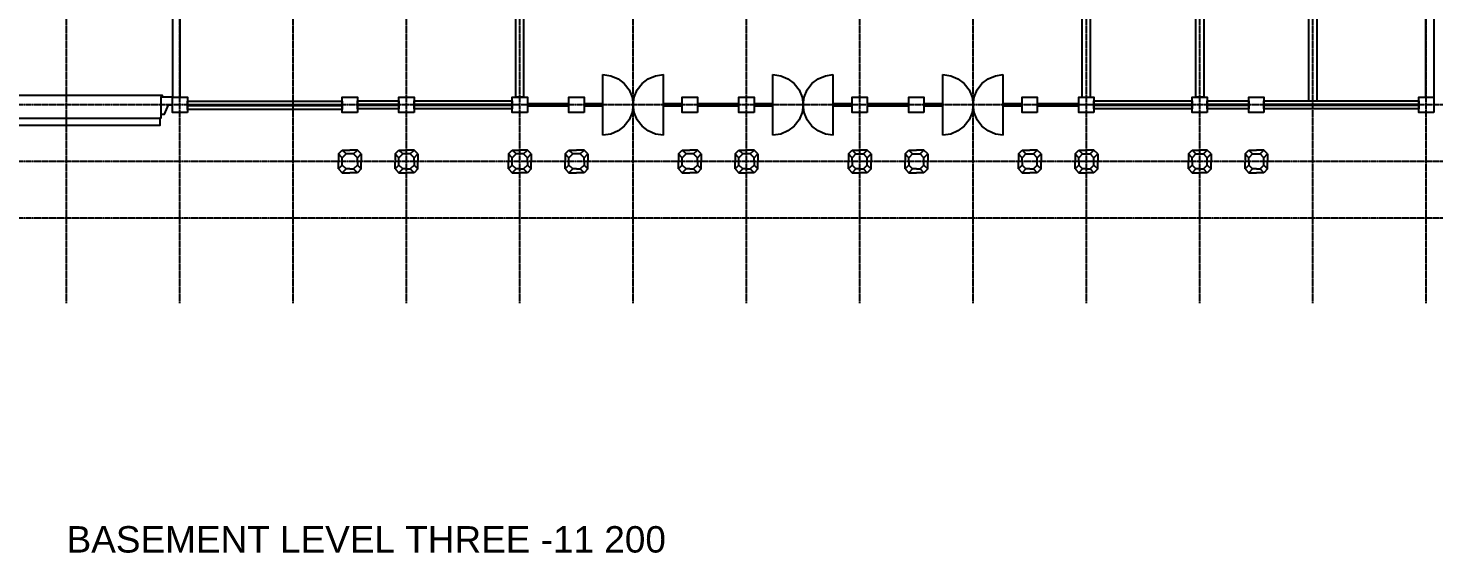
# Model space of a CAD drawing. Header units: millimetres. Extents: x -65483 to 85267, y -36001 to 67826.
# Drawn here: x -21552 to 15668, y -24599 to -10690 of the extents above; entities that cross this region are included whole.
import ezdxf

# ---------------------------------------------------------------- set-up
doc = ezdxf.new("R2010")
doc.units = ezdxf.units.MM
doc.linetypes.add('PCENTRE', pattern=[50.8, 31.75, -6.35, 6.35, -6.35])
for name, color, linetype in [('Boundaries_and_building_grids', 140, 'Continuous'), ('BRICK_WALLS_P4', 1, 'Continuous'), ('COLUMNS_P5', 5, 'Continuous'), ('DR', 8, 'Continuous'), ('TEXT', 2, 'Continuous'), ('WN', 4, 'Continuous')]:
    doc.layers.add(name, color=color, linetype=linetype)
doc.styles.add('Arial1', font='arial.ttf')

msp = doc.modelspace()

# ---------------------------------------------------------------- linework, layer by layer
at = {"layer": 'Boundaries_and_building_grids', "color": 140, "linetype": 'PCENTRE', "lineweight": -3}
for p, q in [((-20533, -17978), (-20533, 48423)), ((-17533, -17978), (-17533, 48423)), ((-14533, -17978), (-14533, 48423)), ((-11533, -17978), (-11533, 48423)), ((-8533, -17978), (-8533, 48423)), ((-5533, -17978), (-5533, 48423)), ((-2533, -17978), (-2533, 48423)), ((467, -17978), (467, 48423)), ((3467, -17978), (3467, 48423)), ((6467, -17978), (6467, 48423)), ((9467, -17978), (9467, 48423)), ((12467, -17978), (12467, 48423)), ((15467, -17978), (15467, 48423)), ((50767, -12724), (-52891, -12724)), ((50767, -14224), (-52891, -14224)), ((50767, -15724), (-52891, -15724))]:
    msp.add_line(p, q, dxfattribs=at)
at = {"layer": 'BRICK_WALLS_P4', "linetype": 'Continuous'}
for p, q in [((-17733, -9924), (-17733, -12524)), ((-17533, -9924), (-17533, -12524))]:
    msp.add_line(p, q, dxfattribs=at)
at = {"layer": 'BRICK_WALLS_P4'}
for p, q in [((-8643, -12524), (-8643, -9924)), ((-8423, -12524), (-8423, -9924)), ((6357, -12524), (6357, -9924)), ((6577, -12524), (6577, -9924)), ((9357, -9924), (9357, -12524)), ((9577, -9924), (9577, -12524)), ((12357, -12614), (12357, -9924)), ((12577, -12614), (12577, -9924)), ((15447, -9924), (15447, -12524)), ((15667, -9924), (15667, -12524)), ((-8423, -12524), (-8643, -12524)), ((6357, -12524), (6577, -12524)), ((9577, -12524), (9357, -12524)), ((12357, -12614), (12577, -12614)), ((15447, -12524), (15667, -12524))]:
    msp.add_line(p, q, dxfattribs=at)
at = {"layer": 'COLUMNS_P5'}
for p, q in [((-13333, -14024), (-13233, -13924)), ((-13333, -14024), (-13333, -14224)), ((-13233, -14124), (-13333, -14024)), ((-13233, -13924), (-13033, -13924)), ((-13133, -14024), (-13233, -13924)), ((-13233, -14124), (-13133, -14024)), ((-13233, -14224), (-13233, -14124)), ((-13033, -14024), (-13133, -14024)), ((-12833, -13924), (-13033, -13924)), ((-12933, -14024), (-13033, -14024)), ((-12933, -14024), (-12833, -13924)), ((-12933, -14024), (-12833, -14124)), ((-12733, -14024), (-12833, -13924)), ((-12833, -14124), (-12733, -14024)), ((-12833, -14224), (-12833, -14124)), ((-12733, -14024), (-12733, -14224)), ((-11833, -14024), (-11733, -13924)), ((-11733, -14124), (-11833, -14024)), ((-11833, -14024), (-11833, -14224)), ((-11633, -14024), (-11733, -13924)), ((-11733, -13924), (-11533, -13924)), ((-11733, -14124), (-11633, -14024)), ((-11733, -14224), (-11733, -14124)), ((-11533, -14024), (-11633, -14024)), ((-11333, -13924), (-11533, -13924)), ((-11433, -14024), (-11533, -14024)), ((-11433, -14024), (-11333, -13924)), ((-11433, -14024), (-11333, -14124)), ((-11233, -14024), (-11333, -13924)), ((-11333, -14124), (-11233, -14024)), ((-11333, -14224), (-11333, -14124)), ((-11233, -14024), (-11233, -14224)), ((-8833, -14024), (-8733, -13924)), ((-8833, -14024), (-8833, -14224)), ((-8733, -14124), (-8833, -14024)), ((-8633, -14024), (-8733, -13924)), ((-8733, -13924), (-8533, -13924)), ((-8733, -14124), (-8633, -14024)), ((-8733, -14224), (-8733, -14124)), ((-8533, -14024), (-8633, -14024)), ((-8333, -13924), (-8533, -13924)), ((-8433, -14024), (-8533, -14024)), ((-8433, -14024), (-8333, -13924)), ((-8433, -14024), (-8333, -14124)), ((-8233, -14024), (-8333, -13924)), ((-8333, -14124), (-8233, -14024)), ((-8333, -14224), (-8333, -14124)), ((-8233, -14024), (-8233, -14224)), ((-7333, -14024), (-7233, -13924)), ((-7333, -14024), (-7333, -14224)), ((-7233, -14124), (-7333, -14024)), ((-7133, -14024), (-7233, -13924)), ((-7233, -13924), (-7033, -13924)), ((-7233, -14124), (-7133, -14024)), ((-7233, -14224), (-7233, -14124)), ((-7033, -14024), (-7133, -14024)), ((-6833, -13924), (-7033, -13924)), ((-6933, -14024), (-7033, -14024)), ((-6933, -14024), (-6833, -13924)), ((-6933, -14024), (-6833, -14124)), ((-6733, -14024), (-6833, -13924)), ((-6833, -14124), (-6733, -14024)), ((-6833, -14224), (-6833, -14124)), ((-6733, -14024), (-6733, -14224)), ((-4333, -14024), (-4233, -13924)), ((-4233, -14124), (-4333, -14024)), ((-4333, -14024), (-4333, -14224)), ((-4233, -13924), (-4033, -13924)), ((-4133, -14024), (-4233, -13924)), ((-4233, -14124), (-4133, -14024)), ((-4233, -14224), (-4233, -14124)), ((-4033, -14024), (-4133, -14024)), ((-3833, -13924), (-4033, -13924)), ((-3933, -14024), (-4033, -14024)), ((-3933, -14024), (-3833, -13924)), ((-3933, -14024), (-3833, -14124)), ((-3733, -14024), (-3833, -13924)), ((-3833, -14124), (-3733, -14024)), ((-3833, -14224), (-3833, -14124)), ((-3733, -14024), (-3733, -14224)), ((-2833, -14024), (-2733, -13924)), ((-2833, -14024), (-2833, -14224)), ((-2733, -14124), (-2833, -14024)), ((-2633, -14024), (-2733, -13924)), ((-2733, -13924), (-2533, -13924)), ((-2733, -14124), (-2633, -14024)), ((-2733, -14224), (-2733, -14124)), ((-2533, -14024), (-2633, -14024)), ((-2333, -13924), (-2533, -13924)), ((-2433, -14024), (-2533, -14024)), ((-2433, -14024), (-2333, -13924)), ((-2433, -14024), (-2333, -14124)), ((-2233, -14024), (-2333, -13924)), ((-2333, -14124), (-2233, -14024)), ((-2333, -14224), (-2333, -14124)), ((-2233, -14024), (-2233, -14224)), ((167, -14024), (267, -13924)), ((167, -14024), (167, -14224)), ((267, -14124), (167, -14024)), ((267, -13924), (467, -13924)), ((367, -14024), (267, -13924)), ((367, -14024), (267, -14124)), ((267, -14224), (267, -14124)), ((367, -14024), (467, -14024)), ((667, -13924), (467, -13924)), ((467, -14024), (567, -14024)), ((567, -14024), (667, -13924)), ((667, -14124), (567, -14024)), ((767, -14024), (667, -13924)), ((667, -14124), (767, -14024)), ((667, -14224), (667, -14124)), ((767, -14024), (767, -14224)), ((1667, -14024), (1767, -13924)), ((1767, -14124), (1667, -14024)), ((1667, -14024), (1667, -14224)), ((1867, -14024), (1767, -13924)), ((1767, -13924), (1967, -13924)), ((1867, -14024), (1767, -14124)), ((1767, -14224), (1767, -14124)), ((1867, -14024), (1967, -14024)), ((2167, -13924), (1967, -13924)), ((1967, -14024), (2067, -14024)), ((2067, -14024), (2167, -13924)), ((2167, -14124), (2067, -14024)), ((2267, -14024), (2167, -13924)), ((2167, -14124), (2267, -14024)), ((2167, -14224), (2167, -14124)), ((2267, -14024), (2267, -14224)), ((4667, -14024), (4767, -13924)), ((4667, -14024), (4667, -14224)), ((4767, -14124), (4667, -14024)), ((4867, -14024), (4767, -13924)), ((4767, -13924), (4967, -13924)), ((4867, -14024), (4767, -14124)), ((4767, -14224), (4767, -14124)), ((4867, -14024), (4967, -14024)), ((5167, -13924), (4967, -13924)), ((4967, -14024), (5067, -14024)), ((5067, -14024), (5167, -13924)), ((5167, -14124), (5067, -14024)), ((5267, -14024), (5167, -13924)), ((5167, -14124), (5267, -14024)), ((5167, -14224), (5167, -14124)), ((5267, -14024), (5267, -14224)), ((6167, -14024), (6267, -13924)), ((6167, -14024), (6167, -14224)), ((6267, -14124), (6167, -14024)), ((6367, -14024), (6267, -13924)), ((6267, -13924), (6467, -13924)), ((6367, -14024), (6267, -14124)), ((6267, -14224), (6267, -14124)), ((6367, -14024), (6467, -14024)), ((6667, -13924), (6467, -13924)), ((6467, -14024), (6567, -14024)), ((6567, -14024), (6667, -13924)), ((6667, -14124), (6567, -14024)), ((6767, -14024), (6667, -13924)), ((6667, -14124), (6767, -14024)), ((6667, -14224), (6667, -14124)), ((6767, -14024), (6767, -14224)), ((9167, -14024), (9267, -13924)), ((9167, -14024), (9167, -14224)), ((9267, -14124), (9167, -14024)), ((9267, -13924), (9467, -13924)), ((9367, -14024), (9267, -13924)), ((9367, -14024), (9267, -14124)), ((9267, -14224), (9267, -14124)), ((9367, -14024), (9467, -14024)), ((9667, -13924), (9467, -13924)), ((9467, -14024), (9567, -14024)), ((9567, -14024), (9667, -13924)), ((9667, -14124), (9567, -14024)), ((9767, -14024), (9667, -13924)), ((9667, -14124), (9767, -14024)), ((9667, -14224), (9667, -14124)), ((9767, -14024), (9767, -14224)), ((10667, -14024), (10767, -13924)), ((10767, -14124), (10667, -14024)), ((10667, -14024), (10667, -14224)), ((10867, -14024), (10767, -13924)), ((10767, -13924), (10967, -13924)), ((10867, -14024), (10767, -14124)), ((10767, -14224), (10767, -14124)), ((10867, -14024), (10967, -14024)), ((11167, -13924), (10967, -13924)), ((10967, -14024), (11067, -14024)), ((11067, -14024), (11167, -13924)), ((11167, -14124), (11067, -14024)), ((11267, -14024), (11167, -13924)), ((11167, -14124), (11267, -14024)), ((11167, -14224), (11167, -14124)), ((11267, -14024), (11267, -14224)), ((-13333, -14424), (-13333, -14224)), ((-13233, -14324), (-13333, -14424)), ((-13333, -14424), (-13233, -14524)), ((-13233, -14324), (-13233, -14224)), ((-13133, -14424), (-13233, -14324)), ((-13133, -14424), (-13233, -14524)), ((-13033, -14424), (-13133, -14424)), ((-13033, -14424), (-12933, -14424)), ((-12833, -14324), (-12933, -14424)), ((-12933, -14424), (-12833, -14524)), ((-12833, -14224), (-12833, -14324)), ((-12833, -14324), (-12733, -14424)), ((-12733, -14424), (-12833, -14524)), ((-12733, -14424), (-12733, -14224)), ((-11833, -14424), (-11833, -14224)), ((-11733, -14324), (-11833, -14424)), ((-11833, -14424), (-11733, -14524)), ((-11733, -14324), (-11733, -14224)), ((-11633, -14424), (-11733, -14324)), ((-11633, -14424), (-11733, -14524)), ((-11533, -14424), (-11633, -14424)), ((-11533, -14424), (-11433, -14424)), ((-11333, -14324), (-11433, -14424)), ((-11433, -14424), (-11333, -14524)), ((-11333, -14224), (-11333, -14324)), ((-11333, -14324), (-11233, -14424)), ((-11233, -14424), (-11333, -14524)), ((-11233, -14424), (-11233, -14224)), ((-8833, -14424), (-8833, -14224)), ((-8733, -14324), (-8833, -14424)), ((-8833, -14424), (-8733, -14524)), ((-8733, -14324), (-8733, -14224)), ((-8633, -14424), (-8733, -14324)), ((-8633, -14424), (-8733, -14524)), ((-8533, -14424), (-8633, -14424)), ((-8533, -14424), (-8433, -14424)), ((-8333, -14324), (-8433, -14424)), ((-8433, -14424), (-8333, -14524)), ((-8333, -14224), (-8333, -14324)), ((-8333, -14324), (-8233, -14424)), ((-8233, -14424), (-8333, -14524)), ((-8233, -14424), (-8233, -14224)), ((-7333, -14424), (-7333, -14224)), ((-7233, -14324), (-7333, -14424)), ((-7333, -14424), (-7233, -14524)), ((-7233, -14324), (-7233, -14224)), ((-7133, -14424), (-7233, -14324)), ((-7133, -14424), (-7233, -14524)), ((-7033, -14424), (-7133, -14424)), ((-7033, -14424), (-6933, -14424)), ((-6833, -14324), (-6933, -14424)), ((-6933, -14424), (-6833, -14524)), ((-6833, -14224), (-6833, -14324)), ((-6833, -14324), (-6733, -14424)), ((-6733, -14424), (-6833, -14524)), ((-6733, -14424), (-6733, -14224)), ((-4333, -14424), (-4333, -14224)), ((-4233, -14324), (-4333, -14424)), ((-4333, -14424), (-4233, -14524)), ((-4233, -14324), (-4233, -14224)), ((-4133, -14424), (-4233, -14324)), ((-4133, -14424), (-4233, -14524)), ((-4033, -14424), (-4133, -14424)), ((-4033, -14424), (-3933, -14424)), ((-3833, -14324), (-3933, -14424)), ((-3933, -14424), (-3833, -14524)), ((-3833, -14224), (-3833, -14324)), ((-3833, -14324), (-3733, -14424)), ((-3733, -14424), (-3833, -14524)), ((-3733, -14424), (-3733, -14224)), ((-2833, -14424), (-2833, -14224)), ((-2733, -14324), (-2833, -14424)), ((-2833, -14424), (-2733, -14524)), ((-2733, -14324), (-2733, -14224)), ((-2633, -14424), (-2733, -14324)), ((-2633, -14424), (-2733, -14524)), ((-2533, -14424), (-2633, -14424)), ((-2533, -14424), (-2433, -14424)), ((-2333, -14324), (-2433, -14424)), ((-2433, -14424), (-2333, -14524)), ((-2333, -14224), (-2333, -14324)), ((-2333, -14324), (-2233, -14424)), ((-2233, -14424), (-2333, -14524)), ((-2233, -14424), (-2233, -14224)), ((167, -14424), (167, -14224)), ((267, -14324), (167, -14424)), ((167, -14424), (267, -14524)), ((267, -14224), (267, -14324)), ((267, -14324), (367, -14424)), ((367, -14424), (267, -14524)), ((467, -14424), (367, -14424)), ((467, -14424), (567, -14424)), ((567, -14424), (667, -14324)), ((567, -14424), (667, -14524)), ((667, -14324), (667, -14224)), ((667, -14324), (767, -14424)), ((767, -14424), (667, -14524)), ((767, -14424), (767, -14224)), ((1667, -14424), (1667, -14224)), ((1767, -14324), (1667, -14424)), ((1667, -14424), (1767, -14524)), ((1767, -14224), (1767, -14324)), ((1767, -14324), (1867, -14424)), ((1867, -14424), (1767, -14524)), ((1967, -14424), (1867, -14424)), ((1967, -14424), (2067, -14424)), ((2067, -14424), (2167, -14324)), ((2067, -14424), (2167, -14524)), ((2167, -14324), (2167, -14224)), ((2167, -14324), (2267, -14424)), ((2267, -14424), (2167, -14524)), ((2267, -14424), (2267, -14224)), ((4667, -14424), (4667, -14224)), ((4767, -14324), (4667, -14424)), ((4667, -14424), (4767, -14524)), ((4767, -14224), (4767, -14324)), ((4767, -14324), (4867, -14424)), ((4867, -14424), (4767, -14524)), ((4967, -14424), (4867, -14424)), ((4967, -14424), (5067, -14424)), ((5067, -14424), (5167, -14324)), ((5067, -14424), (5167, -14524)), ((5167, -14324), (5167, -14224)), ((5167, -14324), (5267, -14424)), ((5267, -14424), (5167, -14524)), ((5267, -14424), (5267, -14224)), ((6167, -14424), (6167, -14224)), ((6267, -14324), (6167, -14424)), ((6167, -14424), (6267, -14524)), ((6267, -14224), (6267, -14324)), ((6267, -14324), (6367, -14424)), ((6367, -14424), (6267, -14524)), ((6467, -14424), (6367, -14424)), ((6467, -14424), (6567, -14424)), ((6567, -14424), (6667, -14324)), ((6567, -14424), (6667, -14524)), ((6667, -14324), (6667, -14224)), ((6667, -14324), (6767, -14424)), ((6767, -14424), (6667, -14524)), ((6767, -14424), (6767, -14224)), ((9167, -14424), (9167, -14224)), ((9267, -14324), (9167, -14424)), ((9167, -14424), (9267, -14524)), ((9267, -14224), (9267, -14324)), ((9267, -14324), (9367, -14424)), ((9367, -14424), (9267, -14524)), ((9467, -14424), (9367, -14424)), ((9467, -14424), (9567, -14424)), ((9567, -14424), (9667, -14324)), ((9567, -14424), (9667, -14524)), ((9667, -14324), (9667, -14224)), ((9667, -14324), (9767, -14424)), ((9767, -14424), (9667, -14524)), ((9767, -14424), (9767, -14224)), ((10667, -14424), (10667, -14224)), ((10767, -14324), (10667, -14424)), ((10667, -14424), (10767, -14524)), ((10767, -14224), (10767, -14324)), ((10767, -14324), (10867, -14424)), ((10867, -14424), (10767, -14524)), ((10967, -14424), (10867, -14424)), ((10967, -14424), (11067, -14424)), ((11067, -14424), (11167, -14324)), ((11067, -14424), (11167, -14524)), ((11167, -14324), (11167, -14224)), ((11167, -14324), (11267, -14424)), ((11267, -14424), (11167, -14524)), ((11267, -14424), (11267, -14224)), ((-13233, -14524), (-13033, -14524)), ((-12833, -14524), (-13033, -14524)), ((-11733, -14524), (-11533, -14524)), ((-11333, -14524), (-11533, -14524)), ((-8733, -14524), (-8533, -14524)), ((-8333, -14524), (-8533, -14524)), ((-7233, -14524), (-7033, -14524)), ((-6833, -14524), (-7033, -14524)), ((-4233, -14524), (-4033, -14524)), ((-3833, -14524), (-4033, -14524)), ((-2733, -14524), (-2533, -14524)), ((-2333, -14524), (-2533, -14524)), ((267, -14524), (467, -14524)), ((667, -14524), (467, -14524)), ((1767, -14524), (1967, -14524)), ((2167, -14524), (1967, -14524)), ((4767, -14524), (4967, -14524)), ((5167, -14524), (4967, -14524)), ((6267, -14524), (6467, -14524)), ((6667, -14524), (6467, -14524)), ((9267, -14524), (9467, -14524)), ((9667, -14524), (9467, -14524)), ((10767, -14524), (10967, -14524)), ((11167, -14524), (10967, -14524))]:
    msp.add_line(p, q, dxfattribs=at)
for points in [[(-17333, -12924), (-17733, -12924), (-17733, -12524), (-17333, -12524), (-17333, -12924)], [(-12833, -12924), (-13233, -12924), (-13233, -12524), (-12833, -12524), (-12833, -12924)], [(-11333, -12924), (-11733, -12924), (-11733, -12524), (-11333, -12524), (-11333, -12924)], [(-8333, -12924), (-8733, -12924), (-8733, -12524), (-8333, -12524), (-8333, -12924)], [(-6833, -12924), (-7233, -12924), (-7233, -12524), (-6833, -12524), (-6833, -12924)], [(-3833, -12924), (-4233, -12924), (-4233, -12524), (-3833, -12524), (-3833, -12924)], [(-2333, -12924), (-2733, -12924), (-2733, -12524), (-2333, -12524), (-2333, -12924)], [(667, -12924), (267, -12924), (267, -12524), (667, -12524), (667, -12924)], [(2167, -12924), (1767, -12924), (1767, -12524), (2167, -12524), (2167, -12924)], [(5167, -12924), (4767, -12924), (4767, -12524), (5167, -12524), (5167, -12924)], [(6667, -12924), (6267, -12924), (6267, -12524), (6667, -12524), (6667, -12924)], [(9667, -12924), (9267, -12924), (9267, -12524), (9667, -12524), (9667, -12924)], [(11167, -12924), (10767, -12924), (10767, -12524), (11167, -12524), (11167, -12924)], [(15667, -12924), (15267, -12924), (15267, -12524), (15667, -12524), (15667, -12924)]]:
    msp.add_lwpolyline(points, dxfattribs=at)
at = {"layer": 'DR'}
for p, q in [((-6333, -13524), (-6333, -11924)), ((-6333, -11924), (-6126, -11952)), ((-6126, -11952), (-5933, -12031)), ((-5933, -12031), (-5767, -12159)), ((-5767, -12159), (-5640, -12324)), ((-5426, -12324), (-5298, -12159)), ((-5298, -12159), (-5133, -12031)), ((-5133, -12031), (-4940, -11952)), ((-4940, -11952), (-4733, -11924)), ((-4733, -13524), (-4733, -11924)), ((-1833, -13524), (-1833, -11924)), ((-1833, -11924), (-1626, -11952)), ((-1626, -11952), (-1433, -12031)), ((-1433, -12031), (-1267, -12159)), ((-1267, -12159), (-1140, -12324)), ((-926, -12324), (-798, -12159)), ((-798, -12159), (-633, -12031)), ((-633, -12031), (-440, -11952)), ((-440, -11952), (-233, -11924)), ((-233, -13524), (-233, -11924)), ((2667, -13524), (2667, -11924)), ((2667, -11924), (2874, -11952)), ((2874, -11952), (3067, -12031)), ((3067, -12031), (3233, -12159)), ((3233, -12159), (3360, -12324)), ((3574, -12324), (3702, -12159)), ((3702, -12159), (3867, -12031)), ((3867, -12031), (4060, -11952)), ((4060, -11952), (4267, -11924)), ((4267, -13524), (4267, -11924)), ((-5640, -12324), (-5560, -12517)), ((-5560, -12517), (-5533, -12724)), ((-5533, -12724), (-5506, -12517)), ((-5506, -12517), (-5426, -12324)), ((-1140, -12324), (-1060, -12517)), ((-1060, -12517), (-1033, -12724)), ((-1033, -12724), (-1006, -12517)), ((-1006, -12517), (-926, -12324)), ((3360, -12324), (3440, -12517)), ((3440, -12517), (3467, -12724)), ((3467, -12724), (3494, -12517)), ((3494, -12517), (3574, -12324)), ((-5560, -12931), (-5640, -13124)), ((-5533, -12724), (-5560, -12931)), ((-5506, -12931), (-5533, -12724)), ((-5426, -13124), (-5506, -12931)), ((-1060, -12931), (-1140, -13124)), ((-1033, -12724), (-1060, -12931)), ((-1006, -12931), (-1033, -12724)), ((-926, -13124), (-1006, -12931)), ((3440, -12931), (3360, -13124)), ((3467, -12724), (3440, -12931)), ((3494, -12931), (3467, -12724)), ((3574, -13124), (3494, -12931)), ((-23016, -13074), (-18066, -13074)), ((-5767, -13290), (-5933, -13417)), ((-5640, -13124), (-5767, -13290)), ((-5298, -13290), (-5426, -13124)), ((-5133, -13417), (-5298, -13290)), ((-1267, -13290), (-1433, -13417)), ((-1140, -13124), (-1267, -13290)), ((-798, -13290), (-926, -13124)), ((-633, -13417), (-798, -13290)), ((3233, -13290), (3067, -13417)), ((3360, -13124), (3233, -13290)), ((3702, -13290), (3574, -13124)), ((3867, -13417), (3702, -13290)), ((-6126, -13497), (-6333, -13524)), ((-5933, -13417), (-6126, -13497)), ((-4940, -13497), (-5133, -13417)), ((-4733, -13524), (-4940, -13497)), ((-1626, -13497), (-1833, -13524)), ((-1433, -13417), (-1626, -13497)), ((-440, -13497), (-633, -13417)), ((-233, -13524), (-440, -13497)), ((2874, -13497), (2667, -13524)), ((3067, -13417), (2874, -13497)), ((4060, -13497), (3867, -13417)), ((4267, -13524), (4060, -13497))]:
    msp.add_line(p, q, dxfattribs=at)
for points in [[(-17991, -12524), (-17991, -12474), (-23091, -12474), (-23091, -12524)], [(-17733, -12524), (-18041, -12524), (-18041, -12974), (-17941, -12974), (-17833, -12724), (-17733, -12724), (-17733, -12524)], [(-18041, -12974), (-18041, -13074), (-18066, -13074), (-18066, -13274), (-23016, -13274), (-23016, -13074), (-23041, -13074), (-23041, -12974)]]:
    msp.add_lwpolyline(points, dxfattribs=at)
at = {"layer": 'WN'}
for p, q in [((-13233, -12724), (-17333, -12724)), ((-17333, -12744), (-13233, -12744)), ((-11733, -12714), (-12833, -12714)), ((-12833, -12734), (-11733, -12734)), ((-8733, -12714), (-11333, -12714)), ((-11333, -12734), (-8733, -12734)), ((-7283, -12699), (-8283, -12699)), ((-7283, -12719), (-8283, -12719)), ((-8283, -12729), (-7283, -12729)), ((-8283, -12749), (-7283, -12749)), ((-6383, -12699), (-6783, -12699)), ((-6383, -12719), (-6783, -12719)), ((-6783, -12729), (-6383, -12729)), ((-6783, -12749), (-6383, -12749)), ((-4283, -12699), (-4683, -12699)), ((-4283, -12719), (-4683, -12719)), ((-4683, -12729), (-4283, -12729)), ((-4683, -12749), (-4283, -12749)), ((-2783, -12699), (-3783, -12699)), ((-2783, -12719), (-3783, -12719)), ((-3783, -12729), (-2783, -12729)), ((-3783, -12749), (-2783, -12749)), ((-1883, -12699), (-2283, -12699)), ((-1883, -12719), (-2283, -12719)), ((-2283, -12729), (-1883, -12729)), ((-2283, -12749), (-1883, -12749)), ((217, -12699), (-183, -12699)), ((217, -12719), (-183, -12719)), ((-183, -12729), (217, -12729)), ((-183, -12749), (217, -12749)), ((1717, -12699), (717, -12699)), ((1717, -12719), (717, -12719)), ((717, -12729), (1717, -12729)), ((717, -12749), (1717, -12749)), ((2617, -12699), (2217, -12699)), ((2617, -12719), (2217, -12719)), ((2217, -12729), (2617, -12729)), ((2217, -12749), (2617, -12749)), ((4717, -12699), (4317, -12699)), ((4717, -12719), (4317, -12719)), ((4317, -12729), (4717, -12729)), ((4317, -12749), (4717, -12749)), ((6217, -12699), (5217, -12699)), ((6217, -12719), (5217, -12719)), ((5217, -12729), (6217, -12729)), ((5217, -12749), (6217, -12749)), ((9267, -12714), (6667, -12714)), ((6667, -12734), (9267, -12734)), ((10767, -12714), (9667, -12714)), ((9667, -12734), (10767, -12734)), ((15267, -12714), (11167, -12714)), ((11167, -12734), (15267, -12734))]:
    msp.add_line(p, q, dxfattribs=at)
for points in [[(-13233, -12844), (-17333, -12844), (-17333, -12624), (-13233, -12624), (-13233, -12844)], [(-11733, -12834), (-12833, -12834), (-12833, -12614), (-11733, -12614), (-11733, -12834)], [(-8733, -12834), (-11333, -12834), (-11333, -12614), (-8733, -12614), (-8733, -12834)], [(9267, -12834), (6667, -12834), (6667, -12614), (9267, -12614), (9267, -12834)], [(10767, -12834), (9667, -12834), (9667, -12614), (10767, -12614), (10767, -12834)], [(15267, -12834), (11167, -12834), (11167, -12614), (15267, -12614), (15267, -12834)], [(-8283, -12749), (-8283, -12699), (-8333, -12699), (-8333, -12749), (-8283, -12749)], [(-7233, -12749), (-7233, -12699), (-7283, -12699), (-7283, -12749), (-7233, -12749)], [(-6783, -12749), (-6783, -12699), (-6833, -12699), (-6833, -12749), (-6783, -12749)], [(-6333, -12749), (-6333, -12699), (-6383, -12699), (-6383, -12749), (-6333, -12749)], [(-4683, -12749), (-4683, -12699), (-4733, -12699), (-4733, -12749), (-4683, -12749)], [(-4233, -12749), (-4233, -12699), (-4283, -12699), (-4283, -12749), (-4233, -12749)], [(-3783, -12749), (-3783, -12699), (-3833, -12699), (-3833, -12749), (-3783, -12749)], [(-2733, -12749), (-2733, -12699), (-2783, -12699), (-2783, -12749), (-2733, -12749)], [(-2283, -12749), (-2283, -12699), (-2333, -12699), (-2333, -12749), (-2283, -12749)], [(-1833, -12749), (-1833, -12699), (-1883, -12699), (-1883, -12749), (-1833, -12749)], [(-183, -12749), (-183, -12699), (-233, -12699), (-233, -12749), (-183, -12749)], [(267, -12749), (267, -12699), (217, -12699), (217, -12749), (267, -12749)], [(717, -12749), (717, -12699), (667, -12699), (667, -12749), (717, -12749)], [(1767, -12749), (1767, -12699), (1717, -12699), (1717, -12749), (1767, -12749)], [(2217, -12749), (2217, -12699), (2167, -12699), (2167, -12749), (2217, -12749)], [(2667, -12749), (2667, -12699), (2617, -12699), (2617, -12749), (2667, -12749)], [(4317, -12749), (4317, -12699), (4267, -12699), (4267, -12749), (4317, -12749)], [(4767, -12749), (4767, -12699), (4717, -12699), (4717, -12749), (4767, -12749)], [(5217, -12749), (5217, -12699), (5167, -12699), (5167, -12749), (5217, -12749)], [(6267, -12749), (6267, -12699), (6217, -12699), (6217, -12749), (6267, -12749)]]:
    msp.add_lwpolyline(points, dxfattribs=at)

# ---------------------------------------------------------------- texts
at = {"layer": 'TEXT', "color": 2, "linetype": 'Continuous', "lineweight": -3, "insert": (-20533, -23890, -21550), "char_height": 700, "attachment_point": 1, "style": 'Arial1'}
msp.add_mtext('BASEMENT LEVEL THREE -11 200', dxfattribs=at)

doc.saveas('drawing.dxf')
